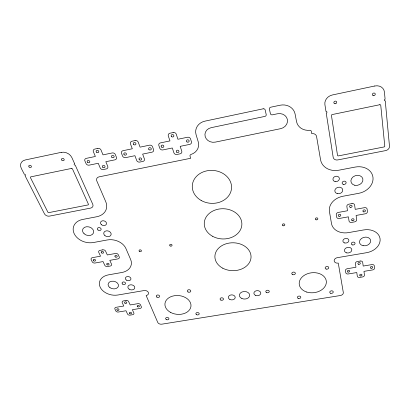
<?xml version="1.0" encoding="UTF-8"?>
<svg xmlns="http://www.w3.org/2000/svg" width="410" height="410" viewBox="0 0 410 410"><rect width="100%" height="100%" fill="white"/><g stroke="black" fill="none" stroke-linecap="round" stroke-linejoin="round"><path stroke-width="0.61" d="M263.164 108.814L205.005 121.129A12.556 11.183 6.1 0 0 196.082 134.695L198.245 141.865A12.408 10.844 10 0 1 190.978 154.473A1.63 1.409 8.3 0 0 190.025 156.123L190.701 158.27L99.092 176.853A4.038 3.249 18.6 0 0 96.775 180.866L105.79 201.792A15.688 12.269 17.4 0 1 96.786 216.736L82.63 219.458A15.17 11.521 15.8 0 0 74.154 233.613A15.17 11.521 15.8 0 0 93.413 242.525L107.215 239.968A14.704 11.065 12.7 0 1 125.952 248.603L130.652 259.52A14.483 10.788 11.8 0 1 121.826 272.501L108.522 274.843A14.048 10.163 11.1 0 0 100.173 287.179A14.048 10.163 11.1 0 0 117.942 295L144.023 290.562A3.459 2.506 8.3 0 1 148.364 292.479A3.459 2.506 8.3 0 1 146.15 295.502L157.732 322.393A3.321 2.327 6.4 0 0 161.868 324.166L340.274 295.538A3.516 2.527 -8.3 0 0 343.313 292.499L338.27 263.087A3.669 2.747 -9.5 0 1 334.191 260.991A3.669 2.747 -9.5 0 1 337.338 257.67L366.596 252.693A15.175 11.449 -12.7 0 0 380.065 238.728A15.175 11.449 -12.7 0 0 363.547 229.959L348.464 232.613A15.483 12.069 -12.4 0 1 331.49 223.558L329.43 211.529A15.713 12.418 -13.1 0 1 342.914 196.257L358.637 193.341A16.349 13.197 -16.5 0 0 372.962 177.171A16.349 13.197 -16.5 0 0 355.116 167.08L338.932 170.191A16.707 13.966 -16.7 0 1 320.553 159.746L316.566 136.489A4.238 3.659 -15.6 0 0 311.774 133.706L311.374 131.436A1.701 1.481 -15.9 0 0 309.642 130.283A12.971 11.413 -17.5 0 1 296.527 121.544L295.097 114.021A12.889 11.536 -12.8 0 0 280.107 105.221L270.769 107.2A1.727 1.568 -11.2 0 0 269.406 109.091L270.395 113.662A1.722 1.553 -10.9 0 0 272.404 114.826L277.452 113.765A8.538 7.621 -11.5 0 1 287.389 119.489A8.538 7.621 -11.5 0 1 280.568 128.689L215.291 142.121A8.344 7.416 4.8 0 1 205.179 136.571A8.344 7.416 4.8 0 1 211.196 127.664L264.855 116.409A1.712 1.548 -8.8 0 0 266.198 114.549L265.188 109.988A1.722 1.563 -9 0 0 263.164 108.814M61.223 152.351L25.235 159.967A8.41 6.483 25 0 0 21.248 168.254L24.287 174.214A0.835 0.635 24.5 0 1 25.353 174.716A0.835 0.635 24.5 0 1 24.954 175.526L44.459 213.8A3.926 2.957 19.9 0 0 49.482 216.111L90.569 208.101A3.921 3.06 17.6 0 0 92.783 204.339L75.23 165.102A0.83 0.666 22.3 0 1 74.179 164.584A0.83 0.666 22.3 0 1 74.63 163.754L71.893 157.64A8.384 6.698 23.6 0 0 61.223 152.351M374.75 85.998L332.392 94.961A8.907 7.795 -23.6 0 0 324.904 104.611L325.991 111.53A0.876 0.769 -21.1 0 1 326.965 112.114A0.876 0.769 -21.1 0 1 326.227 113.052L333.171 157.276A4.177 3.49 -16.7 0 0 337.779 159.926L385.636 150.598A4.31 3.505 -22.3 0 0 389.485 146.247L385.251 100.814A0.917 0.769 -28.5 0 1 384.293 100.214A0.917 0.769 -28.5 0 1 385.103 99.246L384.442 92.132A9.189 7.8 -28.8 0 0 374.75 85.998M97.841 148.415L94.766 149.066A2.516 2.071 21.9 0 0 93.342 151.633L95.376 156.466L86.259 158.368A2.491 2.024 21.7 0 0 84.875 160.884L86.049 163.595A2.486 2.014 21.3 0 0 89.185 165.148L98.241 163.277L100.219 167.987A2.46 2.009 19.6 0 0 103.32 169.53L106.328 168.91A2.46 2.014 19.4 0 0 107.763 166.439L105.821 161.714L114.959 159.828A2.48 2.06 19.4 0 0 116.43 157.302L115.338 154.549A2.491 2.071 19.8 0 0 112.207 152.956L103.007 154.872L101.009 150.024A2.516 2.076 21.7 0 0 97.841 148.415M135.126 140.563L131.989 141.224A2.511 2.137 18.8 0 0 130.441 143.843L132.297 148.763L122.995 150.706A2.491 2.086 18.8 0 0 121.493 153.268L122.569 156.031A2.48 2.076 18.4 0 0 125.675 157.614L134.91 155.703L136.714 160.5A2.46 2.065 16.2 0 0 139.779 162.068L142.854 161.438A2.46 2.071 15.9 0 0 144.407 158.921L142.639 154.109L151.956 152.182A2.48 2.122 15.5 0 0 153.555 149.609L152.566 146.806A2.491 2.132 15.9 0 0 149.465 145.186L140.082 147.144L138.267 142.203A2.511 2.142 18.4 0 0 135.126 140.563M173.174 132.553L169.971 133.224A2.511 2.204 13.8 0 0 168.295 135.894L169.96 140.912L160.474 142.89A2.491 2.152 14.4 0 0 158.844 145.504L159.818 148.312A2.48 2.137 14 0 0 162.888 149.927L172.308 147.979L173.932 152.863A2.46 2.127 11.3 0 0 176.966 154.457L180.098 153.817A2.465 2.132 10.8 0 0 181.779 151.254L180.195 146.349L189.702 144.387A2.486 2.178 9.6 0 0 191.429 141.763L190.547 138.908A2.496 2.193 10 0 0 187.478 137.258L177.904 139.251L176.279 134.219A2.511 2.209 13.2 0 0 173.174 132.553M71.427 168.454L30.858 176.838A0.83 0.635 23.9 0 0 30.458 177.643L47.862 212.144A0.784 0.594 20 0 0 48.872 212.605L87.971 204.949A0.784 0.615 17.7 0 0 88.411 204.19L72.478 168.966A0.825 0.656 22.1 0 0 71.427 168.454M379.803 104.719L332.197 114.559A0.876 0.758 -21.4 0 0 331.454 115.492L337.507 155.354A0.835 0.702 -17 0 0 338.429 155.887L384.001 146.964A0.861 0.702 -22.3 0 0 384.77 146.088L380.752 105.314A0.907 0.764 -27.3 0 0 379.803 104.719M352.021 203.601L348.91 204.17A2.368 1.871 -13.7 0 0 346.855 206.455L347.501 210.755L338.27 212.431A2.337 1.84 -12.1 0 0 336.267 214.671L336.666 217.09A2.327 1.83 -12 0 0 339.244 218.479L348.413 216.828L349.043 221.026A2.327 1.809 -12.9 0 0 351.59 222.404L354.64 221.861A2.332 1.809 -13.2 0 0 356.674 219.663L356.085 215.45L365.33 213.784A2.363 1.84 -14.7 0 0 367.416 211.539L367.104 209.09A2.373 1.85 -14.8 0 0 364.536 207.665L355.229 209.356L354.619 205.036A2.373 1.876 -14 0 0 352.021 203.601M102.761 249.854L100.035 250.356A2.209 1.65 13.6 0 0 98.754 252.375L100.532 256.188L92.424 257.659A2.188 1.614 13.8 0 0 91.179 259.643L92.209 261.785A2.183 1.609 13.6 0 0 94.987 263.025L103.048 261.575L104.786 265.301A2.168 1.599 12.5 0 0 107.533 266.531L110.213 266.049A2.168 1.604 12.3 0 0 111.499 264.101L109.793 260.36L117.916 258.9A2.183 1.635 12 0 0 119.233 256.911L118.27 254.738A2.193 1.645 12.2 0 0 115.497 253.472L107.317 254.958L105.57 251.13A2.209 1.655 13.4 0 0 102.761 249.854M126.049 300.463L123.471 300.899A2.055 1.461 9.6 0 0 122.216 302.667L123.784 306.019L116.127 307.3A2.04 1.435 9.9 0 0 114.902 309.037L115.81 310.923A2.035 1.425 9.8 0 0 118.382 312.02L125.993 310.76L127.525 314.039A2.019 1.42 8.9 0 0 130.072 315.126L132.604 314.711A2.024 1.42 8.7 0 0 133.865 312.999L132.358 309.704L140.025 308.438A2.04 1.45 8.4 0 0 141.317 306.69L140.471 304.784A2.045 1.455 8.5 0 0 137.898 303.666L130.185 304.953L128.648 301.591A2.055 1.466 9.5 0 0 126.049 300.463M360.257 261.042L357.351 261.529A2.209 1.63 -10.9 0 0 355.414 263.512L355.972 267.258L347.342 268.704A2.178 1.604 -9.8 0 0 345.445 270.646L345.794 272.752A2.173 1.599 -9.7 0 0 348.187 273.972L356.767 272.553L357.315 276.212A2.173 1.578 -10.4 0 0 359.688 277.421L362.537 276.95A2.173 1.578 -10.7 0 0 364.459 275.038L363.947 271.364L372.593 269.929A2.204 1.604 -11.8 0 0 374.561 267.981L374.289 265.844A2.209 1.614 -11.9 0 0 371.901 264.599L363.198 266.054L362.671 262.297A2.209 1.635 -11.2 0 0 360.257 261.042M148.979 149.624A1.368 1.168 15.8 0 0 151.244 149.255A1.368 1.168 15.8 0 0 149.588 147.692A1.368 1.168 15.8 0 0 148.979 149.624M124.112 154.698A1.368 1.148 18.5 0 0 126.393 154.483A1.368 1.148 18.5 0 0 124.824 152.848A1.368 1.148 18.5 0 0 124.112 154.698M133.599 144.438A1.379 1.174 18.5 0 0 135.905 144.212A1.379 1.174 18.5 0 0 134.337 142.536A1.379 1.174 18.5 0 0 133.599 144.438M139.364 159.772A1.353 1.138 16.1 0 0 141.599 159.418A1.353 1.138 16.1 0 0 139.943 157.886A1.353 1.138 16.1 0 0 139.364 159.772M363.716 211.883A1.302 1.015 -14.7 0 0 365.428 210.571A1.302 1.015 -14.7 0 0 363.337 210.166A1.302 1.015 -14.7 0 0 363.716 211.883M339.029 216.306A1.281 1.01 -12.1 0 0 340.787 215.101A1.281 1.01 -12.1 0 0 338.757 214.579A1.281 1.01 -12.1 0 0 339.029 216.306M350.396 207.383A1.302 1.03 -13.8 0 0 352.093 206.061A1.302 1.03 -13.8 0 0 349.986 205.651A1.302 1.03 -13.8 0 0 350.396 207.383M352.262 220.713A1.281 0.999 -13.1 0 0 354.03 219.519A1.281 0.999 -13.1 0 0 352.016 219.001A1.281 0.999 -13.1 0 0 352.262 220.713M137.663 306.762A1.122 0.799 8.5 0 0 139.431 306.332A1.122 0.799 8.5 0 0 137.873 305.399A1.122 0.799 8.5 0 0 137.663 306.762M117.188 310.114A1.122 0.789 9.8 0 0 118.992 309.781A1.122 0.789 9.8 0 0 117.496 308.786A1.122 0.789 9.8 0 0 117.188 310.114M124.937 303.174A1.127 0.805 9.5 0 0 126.757 302.836A1.127 0.805 9.5 0 0 125.26 301.821A1.127 0.805 9.5 0 0 124.937 303.174M129.765 313.599A1.112 0.784 8.8 0 0 131.564 313.271A1.112 0.784 8.8 0 0 130.093 312.282A1.112 0.784 8.8 0 0 129.765 313.599M139.456 251.412A1.209 0.922 10.3 0 0 141.414 251.017A1.209 0.922 10.3 0 0 139.83 249.859A1.209 0.922 10.3 0 0 139.456 251.412M170.109 245.928A1.209 0.938 7.4 0 0 172.051 245.416A1.209 0.938 7.4 0 0 170.401 244.324A1.209 0.938 7.4 0 0 170.109 245.928M316.043 219.801A1.271 1.004 -9.6 0 0 317.853 218.699A1.271 1.004 -9.6 0 0 315.879 218.064A1.271 1.004 -9.6 0 0 316.043 219.801M282.992 225.731A1.25 0.994 -5.6 0 0 284.822 224.747A1.25 0.994 -5.6 0 0 282.91 224.009A1.25 0.994 -5.6 0 0 282.992 225.731M201.161 200.464A19.665 16.482 3.8 0 0 231.542 188.164A19.665 16.482 3.8 0 0 203.047 171.98A19.665 16.482 3.8 0 0 201.161 200.464M222.789 268.207A18.086 13.95 0.7 0 0 251.007 257.844A18.086 13.95 0.7 0 0 225.116 244.124A18.086 13.95 0.7 0 0 222.789 268.207M363.137 245.713A5.689 4.295 -12.7 0 0 370.645 240.209A5.689 4.295 -12.7 0 0 361.507 238.456A5.689 4.295 -12.7 0 0 363.137 245.713M354.85 185.294A6.13 4.946 -16.5 0 0 362.86 178.919A6.13 4.946 -16.5 0 0 353.02 176.915A6.13 4.946 -16.5 0 0 354.85 185.294M337.502 193.663A4.008 3.239 -13.8 0 0 342.683 189.512A4.008 3.239 -13.8 0 0 336.174 188.216A4.008 3.239 -13.8 0 0 337.502 193.663M346.655 252.878A3.731 2.814 -10.8 0 0 351.806 249.536A3.731 2.814 -10.8 0 0 345.922 248.06A3.731 2.814 -10.8 0 0 346.655 252.878M335.129 181.558A3.249 2.66 -14.5 0 0 339.311 178.14A3.249 2.66 -14.5 0 0 334.032 177.079A3.249 2.66 -14.5 0 0 335.129 181.558M344.702 242.956A3.019 2.301 -11.2 0 0 348.864 240.219A3.019 2.301 -11.2 0 0 344.098 239.009A3.019 2.301 -11.2 0 0 344.702 242.956M343.478 184.444A2.029 1.645 -15 0 0 346.096 182.327A2.029 1.645 -15 0 0 342.816 181.671A2.029 1.645 -15 0 0 343.478 184.444M352.431 244.924A1.886 1.43 -11.6 0 0 355.034 243.222A1.886 1.43 -11.6 0 0 352.072 242.474A1.886 1.43 -11.6 0 0 352.431 244.924M129.099 289.137A3.49 2.537 9.6 0 0 134.741 288.071A3.49 2.537 9.6 0 0 130.144 284.863A3.49 2.537 9.6 0 0 129.099 289.137M101.465 224.716A3.054 2.363 15.1 0 0 106.441 223.993A3.054 2.363 15.1 0 0 102.597 220.79A3.054 2.363 15.1 0 0 101.465 224.716M122.692 284.135A1.758 1.281 10.3 0 0 125.521 283.592A1.758 1.281 10.3 0 0 123.195 281.972A1.758 1.281 10.3 0 0 122.692 284.135M98.01 230A1.896 1.45 15 0 0 101.096 229.549A1.896 1.45 15 0 0 98.697 227.576A1.896 1.45 15 0 0 98.01 230M126.357 280.086A2.829 2.076 10.2 0 0 130.918 279.21A2.829 2.076 10.2 0 0 127.187 276.586A2.829 2.076 10.2 0 0 126.357 280.086M104.924 235.637A3.762 2.88 14.1 0 0 111.074 234.761A3.762 2.88 14.1 0 0 106.354 230.85A3.762 2.88 14.1 0 0 104.924 235.637M84.07 233.72A5.689 4.32 15.8 0 0 93.48 232.952A5.689 4.32 15.8 0 0 86.736 226.715A5.689 4.32 15.8 0 0 84.07 233.72M109.993 287.712A5.268 3.808 11.1 0 0 118.444 286.118A5.268 3.808 11.1 0 0 111.433 281.27A5.268 3.808 11.1 0 0 109.993 287.712M255.579 295.39A3.459 2.542 -1.4 0 0 260.806 293.17A3.459 2.542 -1.4 0 0 255.655 290.982A3.459 2.542 -1.4 0 0 255.579 295.39M266.633 292.622A1.737 1.276 -2.4 0 0 269.267 291.505A1.737 1.276 -2.4 0 0 266.695 290.408A1.737 1.276 -2.4 0 0 266.633 292.622M220.857 300.074A1.712 1.25 1.7 0 0 223.491 299.121A1.712 1.25 1.7 0 0 220.995 297.916A1.712 1.25 1.7 0 0 220.857 300.074M229.892 299.469A3.434 2.511 0.8 0 0 235.207 297.558A3.434 2.511 0.8 0 0 230.241 295.128A3.434 2.511 0.8 0 0 229.892 299.469M241.931 298.567A5.166 3.792 -0.3 0 0 249.69 295.277A5.166 3.792 -0.3 0 0 241.946 292.002A5.166 3.792 -0.3 0 0 241.931 298.567M166.255 319.518A1.666 1.179 6 0 0 168.925 318.888A1.666 1.179 6 0 0 166.65 317.514A1.666 1.179 6 0 0 166.255 319.518M196.564 314.69A1.676 1.199 3.7 0 0 199.204 313.911A1.676 1.199 3.7 0 0 196.841 312.635A1.676 1.199 3.7 0 0 196.564 314.69M188.072 291.987A1.727 1.271 4.7 0 0 190.783 291.156A1.727 1.271 4.7 0 0 188.333 289.803A1.727 1.271 4.7 0 0 188.072 291.987M156.917 297.106A1.681 1.22 7.2 0 0 159.613 296.481A1.681 1.22 7.2 0 0 157.337 295.036A1.681 1.22 7.2 0 0 156.917 297.106M170.478 312.348A13.074 9.415 5.4 0 0 190.957 306.362A13.074 9.415 5.4 0 0 172.446 296.153A13.074 9.415 5.4 0 0 170.478 312.348M306.782 292.069A13.633 10.03 -6.5 0 0 326.329 281.352A13.633 10.03 -6.5 0 0 305.199 274.772A13.633 10.03 -6.5 0 0 306.782 292.069M292.719 274.633A1.783 1.338 -5.1 0 0 295.349 273.321A1.783 1.338 -5.1 0 0 292.637 272.317A1.783 1.338 -5.1 0 0 292.719 274.633M326.165 269.078A1.814 1.353 -8.2 0 0 328.764 267.607A1.814 1.353 -8.2 0 0 325.965 266.746A1.814 1.353 -8.2 0 0 326.165 269.078M330.716 293.278A1.758 1.271 -7.7 0 0 333.248 291.899A1.758 1.271 -7.7 0 0 330.537 291.085A1.758 1.271 -7.7 0 0 330.716 293.278M298.249 298.465A1.732 1.256 -4.9 0 0 300.812 297.235A1.732 1.256 -4.9 0 0 298.188 296.286A1.732 1.256 -4.9 0 0 298.249 298.465M212.605 236.303A18.824 15.119 1.8 0 0 241.844 225.049A18.824 15.119 1.8 0 0 214.737 210.192A18.824 15.119 1.8 0 0 212.605 236.303M29.048 166.931A1.389 1.071 25 0 0 31.334 166.998A1.389 1.071 25 0 0 29.868 165.266A1.389 1.071 25 0 0 29.048 166.931M61.787 160.069A1.384 1.102 23.7 0 0 64.093 160.141A1.384 1.102 23.7 0 0 62.679 158.378A1.384 1.102 23.7 0 0 61.787 160.069M115.215 256.906A1.204 0.902 12.1 0 0 117.188 256.629A1.204 0.902 12.1 0 0 115.687 255.415A1.204 0.902 12.1 0 0 115.215 256.906M93.588 260.811A1.204 0.887 13.7 0 0 95.545 260.54A1.204 0.887 13.7 0 0 94.013 259.335A1.204 0.887 13.7 0 0 93.588 260.811M101.603 252.893A1.215 0.907 13.5 0 0 103.581 252.616A1.215 0.907 13.5 0 0 102.049 251.386A1.215 0.907 13.5 0 0 101.603 252.893M107.092 264.747A1.194 0.881 12.4 0 0 109.045 264.476A1.194 0.881 12.4 0 0 107.543 263.281A1.194 0.881 12.4 0 0 107.092 264.747M371.024 268.253A1.215 0.887 -11.7 0 0 372.721 267.197A1.215 0.887 -11.7 0 0 370.83 266.731A1.215 0.887 -11.7 0 0 371.024 268.253M348.008 272.076A1.199 0.881 -9.8 0 0 349.663 271.031A1.199 0.881 -9.8 0 0 347.772 270.569A1.199 0.881 -9.8 0 0 348.008 272.076M358.627 264.312A1.215 0.897 -11 0 0 360.313 263.24A1.215 0.897 -11 0 0 358.407 262.774A1.215 0.897 -11 0 0 358.627 264.312M360.328 275.945A1.194 0.871 -10.6 0 0 361.989 274.91A1.194 0.871 -10.6 0 0 360.113 274.454A1.194 0.871 -10.6 0 0 360.328 275.945M186.939 141.901A1.368 1.199 10 0 0 189.143 141.24A1.368 1.199 10 0 0 187.308 139.851A1.368 1.199 10 0 0 186.939 141.901M161.499 147.026A1.368 1.179 14.1 0 0 163.78 146.657A1.368 1.179 14.1 0 0 162.14 145.084A1.368 1.179 14.1 0 0 161.499 147.026M171.595 136.632A1.379 1.209 13.4 0 0 173.861 136.105A1.379 1.209 13.4 0 0 172.097 134.598A1.379 1.209 13.4 0 0 171.595 136.632M176.71 152.187A1.353 1.174 11.1 0 0 178.939 151.679A1.353 1.174 11.1 0 0 177.217 150.219A1.353 1.174 11.1 0 0 176.71 152.187M111.838 157.245A1.368 1.133 19.7 0 0 114.103 157.03A1.368 1.133 19.7 0 0 112.519 155.405A1.368 1.133 19.7 0 0 111.838 157.245M87.458 162.222A1.368 1.112 21.5 0 0 89.739 162.15A1.368 1.112 21.5 0 0 88.247 160.464A1.368 1.112 21.5 0 0 87.458 162.222M96.422 152.146A1.384 1.138 21.7 0 0 98.728 152.074A1.384 1.138 21.7 0 0 97.237 150.347A1.384 1.138 21.7 0 0 96.422 152.146M102.746 167.213A1.353 1.107 19.6 0 0 104.98 167.003A1.353 1.107 19.6 0 0 103.402 165.409A1.353 1.107 19.6 0 0 102.746 167.213M373.592 95.704A1.512 1.286 -28.6 0 0 375.165 93.7A1.512 1.286 -28.6 0 0 372.654 93.68A1.512 1.286 -28.6 0 0 373.592 95.704M335.021 103.75A1.471 1.286 -23.8 0 0 336.641 101.87A1.471 1.286 -23.8 0 0 334.181 101.685A1.471 1.286 -23.8 0 0 335.021 103.75"/></g></svg>
